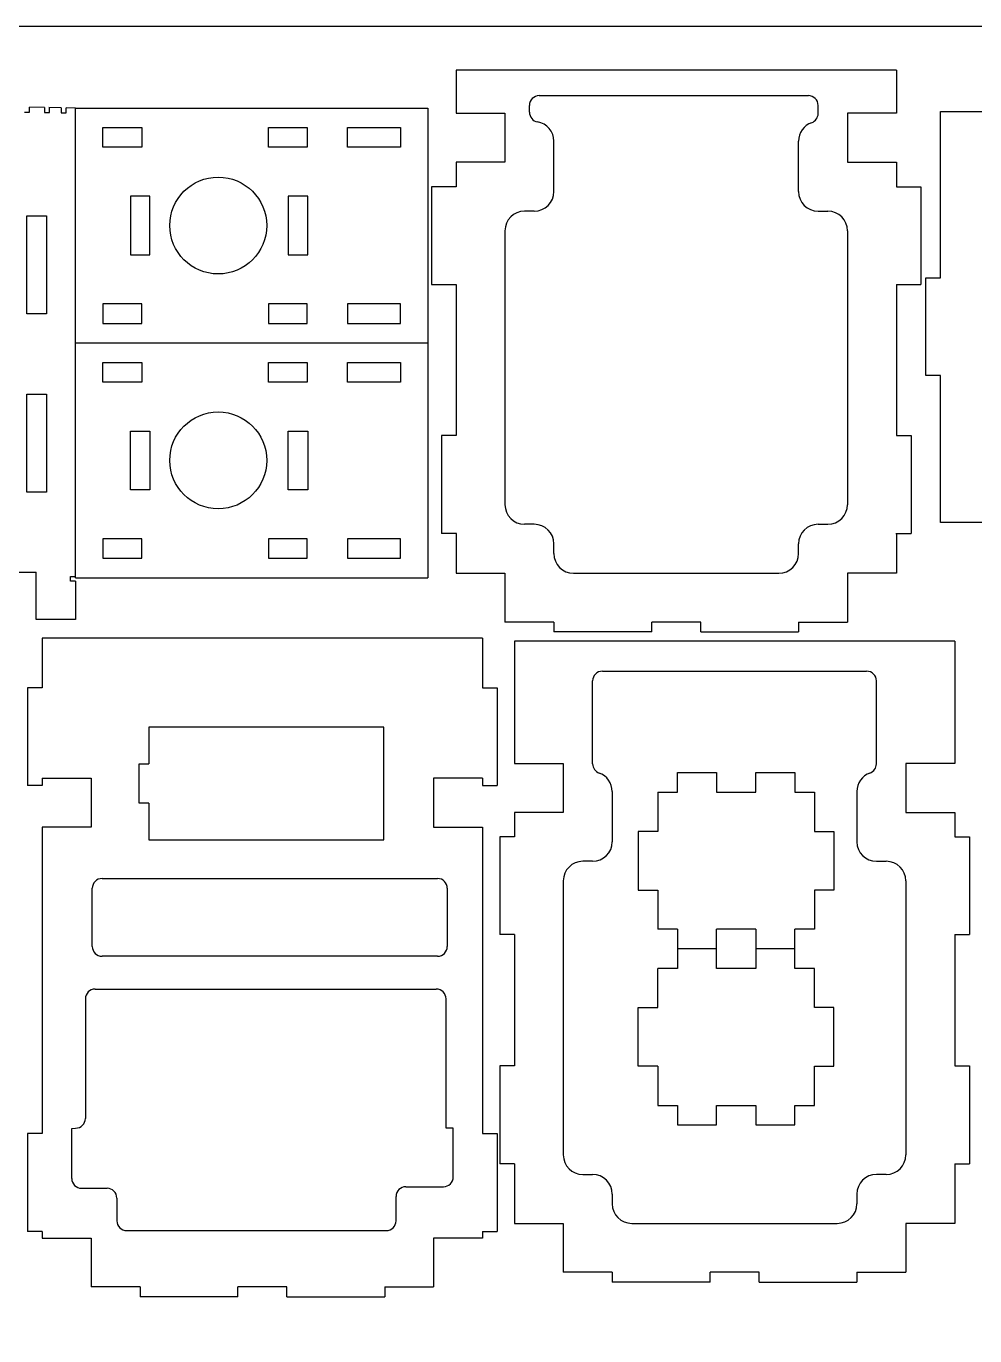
# Model space of a CAD drawing. Header units: millimetres. Extents: x 100 to 1723, y 75 to 1130.
# Drawn here: x 1261.6 to 1358.5, y 482.1 to 616 of the extents above; entities that cross this region are included whole.
import ezdxf

# ---------------------------------------------------------------- set-up
doc = ezdxf.new("R2010")
doc.units = ezdxf.units.MM
doc.layers.add('2mm层板', color=1, linetype='Continuous')

msp = doc.modelspace()

# ---------------------------------------------------------------- linework, layer by layer
msp.add_lwpolyline([(1152.24, 615.96), (1458.18, 615.96), (1458.18, 340.94), (1152.24, 340.94)], close=True)
at = {"layer": '2mm层板'}
for p, q in [((1305.52, 611.45), (1305.52, 607.06)), ((1350.52, 611.45), (1305.52, 611.45)), ((1350.52, 611.45), (1350.52, 607.06)), ((1261.93, 607.17), (1261.93, 607.67)), ((1263.48, 607.65), (1263.48, 607.15)), ((1263.98, 607.15), (1263.98, 607.65)), ((1265.18, 607.62), (1265.18, 607.12)), ((1265.68, 607.12), (1265.68, 607.61)), ((1266.63, 607.59), (1302.63, 607.59)), ((1266.63, 559.59), (1266.63, 607.59)), ((1302.63, 607.59), (1302.63, 559.59)), ((1313.02, 607.17), (1313.02, 607.86)), ((1314.02, 608.86), (1341.52, 608.86)), ((1342.52, 607.04), (1342.52, 607.86)), ((1261.43, 607.17), (1261.93, 607.17)), ((1263.48, 607.15), (1263.98, 607.15)), ((1265.18, 607.12), (1265.68, 607.12)), ((1305.52, 607.06), (1310.52, 607.06)), ((1310.52, 607.06), (1310.52, 602.06)), ((1350.52, 607.06), (1345.52, 607.06)), ((1345.52, 607.06), (1345.52, 602.06)), ((1269.41, 603.59), (1269.41, 605.59)), ((1269.41, 605.59), (1273.41, 605.59)), ((1273.41, 605.59), (1273.41, 603.59)), ((1286.37, 603.59), (1286.37, 605.59)), ((1286.37, 605.59), (1290.32, 605.59)), ((1290.32, 605.59), (1290.32, 603.59)), ((1294.44, 603.59), (1294.44, 605.59)), ((1294.44, 605.59), (1299.85, 605.59)), ((1299.85, 605.59), (1299.85, 603.59)), ((1273.41, 603.59), (1269.41, 603.59)), ((1290.32, 603.59), (1286.37, 603.59)), ((1299.85, 603.59), (1294.44, 603.59)), ((1315.52, 599.06), (1315.52, 604.21)), ((1340.52, 599.06), (1340.52, 604.21)), ((1305.52, 602.06), (1305.52, 599.56)), ((1310.52, 602.06), (1305.52, 602.06)), ((1345.52, 602.06), (1350.52, 602.06)), ((1350.52, 602.06), (1350.52, 599.56)), ((1303.02, 599.56), (1303.02, 589.56)), ((1305.52, 599.56), (1303.02, 599.56)), ((1350.52, 599.56), (1353.02, 599.56)), ((1353.02, 599.56), (1353.02, 589.56)), ((1272.24, 598.59), (1272.24, 592.59)), ((1274.24, 598.59), (1272.24, 598.59)), ((1274.24, 592.59), (1274.24, 598.59)), ((1288.37, 598.59), (1288.37, 592.59)), ((1290.37, 598.59), (1288.37, 598.59)), ((1290.37, 592.59), (1290.37, 598.59)), ((1313.52, 597.06), (1312.52, 597.06)), ((1342.52, 597.06), (1343.52, 597.06)), ((1310.52, 595.06), (1310.52, 567.06)), ((1345.52, 595.06), (1345.52, 567.06)), ((1272.24, 592.59), (1274.24, 592.59)), ((1288.37, 592.59), (1290.37, 592.59)), ((1303.02, 589.56), (1305.52, 589.56)), ((1305.52, 589.56), (1305.52, 574.12)), ((1350.52, 589.56), (1350.52, 574.12)), ((1350.52, 589.56), (1353.02, 589.56)), ((1269.41, 587.59), (1269.41, 585.59)), ((1273.41, 587.59), (1269.41, 587.59)), ((1273.41, 585.59), (1273.41, 587.59)), ((1286.37, 587.59), (1286.37, 585.59)), ((1290.32, 587.59), (1286.37, 587.59)), ((1290.32, 585.59), (1290.32, 587.59)), ((1294.44, 587.59), (1294.44, 585.59)), ((1299.85, 587.59), (1294.44, 587.59)), ((1299.85, 585.59), (1299.85, 587.59)), ((1269.41, 585.59), (1273.41, 585.59)), ((1286.37, 585.59), (1290.32, 585.59)), ((1294.44, 585.59), (1299.85, 585.59)), ((1266.63, 583.59), (1302.63, 583.59)), ((1269.41, 579.59), (1269.41, 581.59)), ((1269.41, 581.59), (1273.41, 581.59)), ((1273.41, 581.59), (1273.41, 579.59)), ((1286.37, 579.59), (1286.37, 581.59)), ((1286.37, 581.59), (1290.32, 581.59)), ((1290.32, 581.59), (1290.32, 579.59)), ((1294.44, 579.59), (1294.44, 581.59)), ((1294.44, 581.59), (1299.85, 581.59)), ((1299.85, 581.59), (1299.85, 579.59)), ((1273.41, 579.59), (1269.41, 579.59)), ((1290.32, 579.59), (1286.37, 579.59)), ((1299.85, 579.59), (1294.44, 579.59)), ((1272.24, 568.59), (1272.24, 574.59)), ((1272.24, 574.59), (1274.24, 574.59)), ((1274.24, 574.59), (1274.24, 568.59)), ((1288.37, 568.59), (1288.37, 574.59)), ((1288.37, 574.59), (1290.37, 574.59)), ((1290.37, 574.59), (1290.37, 568.59)), ((1305.52, 574.12), (1304.02, 574.12)), ((1304.02, 574.12), (1304.02, 564.12)), ((1350.52, 574.12), (1352.02, 574.12)), ((1352.02, 574.12), (1352.02, 564.12)), ((1274.24, 568.59), (1272.24, 568.59)), ((1290.37, 568.59), (1288.37, 568.59)), ((1313.52, 565.06), (1312.52, 565.06)), ((1342.52, 565.06), (1343.52, 565.06)), ((1269.41, 563.59), (1269.41, 561.59)), ((1273.41, 563.59), (1269.41, 563.59)), ((1273.41, 561.59), (1273.41, 563.59)), ((1286.37, 563.59), (1286.37, 561.59)), ((1290.32, 563.59), (1286.37, 563.59)), ((1290.32, 561.59), (1290.32, 563.59)), ((1294.44, 563.59), (1294.44, 561.59)), ((1299.85, 563.59), (1294.44, 563.59)), ((1299.85, 561.59), (1299.85, 563.59)), ((1305.58, 564.12), (1304.02, 564.12)), ((1305.52, 564.12), (1305.52, 560.06)), ((1350.45, 564.12), (1352.02, 564.12)), ((1350.52, 564.12), (1350.52, 560.06)), ((1315.52, 562.06), (1315.52, 563.06)), ((1340.52, 562.06), (1340.52, 563.06)), ((1266.63, 559.74), (1266.63, 561.78)), ((1269.41, 561.59), (1273.41, 561.59)), ((1286.37, 561.59), (1290.32, 561.59)), ((1294.44, 561.59), (1299.85, 561.59)), ((1249.66, 560.18), (1262.63, 560.18)), ((1262.63, 559.18), (1262.63, 560.18)), ((1266.13, 559.24), (1266.13, 559.74)), ((1266.13, 559.74), (1266.63, 559.74)), ((1266.63, 559.59), (1302.63, 559.59)), ((1305.52, 560.06), (1310.52, 560.06)), ((1310.52, 560.06), (1310.52, 555.06)), ((1317.52, 560.06), (1338.52, 560.06)), ((1350.52, 560.06), (1345.52, 560.06)), ((1345.52, 560.06), (1345.52, 555.06)), ((1262.63, 555.32), (1262.63, 559.18)), ((1266.63, 559.24), (1266.13, 559.24)), ((1266.63, 559.24), (1266.63, 557.74)), ((1266.63, 557.74), (1266.63, 555.32)), ((1266.63, 555.32), (1262.63, 555.32)), ((1315.52, 555.06), (1310.52, 555.06)), ((1315.52, 555.06), (1315.52, 554.06)), ((1325.52, 554.06), (1315.52, 554.06)), ((1330.52, 555.06), (1325.52, 555.06)), ((1325.52, 554.06), (1325.52, 555.06)), ((1330.52, 554.06), (1330.52, 555.06)), ((1330.52, 554.06), (1340.52, 554.06)), ((1340.52, 555.06), (1345.52, 555.06)), ((1340.52, 555.06), (1340.52, 554.06)), ((1263.23, 553.42), (1263.23, 548.35)), ((1308.23, 553.42), (1263.23, 553.42)), ((1308.23, 553.42), (1308.23, 548.35)), ((1311.48, 553.1), (1311.48, 540.62)), ((1356.48, 553.1), (1311.48, 553.1)), ((1356.48, 553.1), (1356.48, 540.62)), ((1320.48, 550.05), (1347.48, 550.05)), ((1319.48, 540.58), (1319.48, 549.05)), ((1348.48, 540.58), (1348.48, 549.05)), ((1263.23, 548.35), (1261.73, 548.35)), ((1261.73, 548.35), (1261.73, 538.35)), ((1308.23, 548.35), (1309.73, 548.35)), ((1309.73, 548.35), (1309.73, 538.35)), ((1298.13, 544.32), (1274.13, 544.32)), ((1274.13, 544.32), (1274.13, 540.57)), ((1298.13, 532.82), (1298.13, 544.32)), ((1273.13, 536.57), (1273.13, 540.57)), ((1273.13, 540.57), (1274.13, 540.57)), ((1311.48, 540.62), (1316.48, 540.62)), ((1316.48, 540.62), (1316.48, 535.62)), ((1356.48, 540.62), (1351.48, 540.62)), ((1351.48, 540.62), (1351.48, 535.62)), ((1263.23, 538.35), (1261.73, 538.35)), ((1263.23, 539.12), (1263.23, 538.35)), ((1263.23, 539.12), (1268.23, 539.12)), ((1268.23, 539.12), (1268.23, 534.12)), ((1308.23, 539.12), (1303.23, 539.12)), ((1303.23, 539.12), (1303.23, 534.12)), ((1308.23, 539.12), (1308.23, 538.35)), ((1308.23, 538.35), (1309.73, 538.35)), ((1321.48, 537.75), (1321.48, 532.62)), ((1326.14, 537.68), (1326.14, 533.68)), ((1342.14, 537.68), (1342.14, 533.68)), ((1346.48, 537.75), (1346.48, 532.62)), ((1274.13, 536.57), (1273.13, 536.57)), ((1274.13, 536.57), (1274.13, 532.82)), ((1311.48, 535.62), (1311.48, 533.13)), ((1316.48, 535.62), (1311.48, 535.62)), ((1351.48, 535.62), (1356.48, 535.62)), ((1356.48, 535.62), (1356.48, 533.13)), ((1263.23, 534.12), (1263.23, 502.8)), ((1268.23, 534.12), (1263.23, 534.12)), ((1303.23, 534.12), (1308.23, 534.12)), ((1308.23, 534.12), (1308.23, 502.8)), ((1274.13, 532.82), (1298.13, 532.82)), ((1311.48, 533.13), (1309.98, 533.13)), ((1309.98, 533.13), (1309.98, 523.13)), ((1326.14, 533.68), (1324.14, 533.68)), ((1324.14, 533.68), (1324.14, 527.68)), ((1342.14, 533.68), (1344.14, 533.68)), ((1344.14, 533.68), (1344.14, 527.68)), ((1356.48, 533.13), (1357.98, 533.13)), ((1357.98, 533.13), (1357.98, 523.13)), ((1319.48, 530.62), (1318.48, 530.62)), ((1348.48, 530.62), (1349.48, 530.62)), ((1269.35, 528.86), (1303.63, 528.86)), ((1316.48, 528.62), (1316.48, 500.62)), ((1351.48, 528.62), (1351.48, 500.62)), ((1268.35, 521.92), (1268.35, 527.86)), ((1304.63, 527.86), (1304.63, 521.92)), ((1324.14, 527.68), (1326.14, 527.68)), ((1326.14, 527.68), (1326.14, 523.68)), ((1342.14, 527.68), (1342.14, 523.68)), ((1344.14, 527.68), (1342.14, 527.68)), ((1311.48, 523.13), (1309.98, 523.13)), ((1311.48, 523.13), (1311.48, 509.71)), ((1356.48, 523.13), (1356.48, 509.71)), ((1356.48, 523.13), (1357.98, 523.13)), ((1303.63, 520.92), (1269.35, 520.92)), ((1326.14, 515.68), (1326.14, 519.68)), ((1342.14, 515.68), (1342.14, 519.68)), ((1268.64, 517.56), (1303.5, 517.56)), ((1267.64, 516.56), (1267.64, 504.35)), ((1304.5, 503.34), (1304.5, 516.56)), ((1324.14, 509.68), (1324.14, 515.68)), ((1324.14, 515.68), (1326.14, 515.68)), ((1344.14, 515.68), (1342.14, 515.68)), ((1344.14, 509.68), (1344.14, 515.68)), ((1311.48, 509.71), (1309.98, 509.71)), ((1309.98, 509.71), (1309.98, 499.71)), ((1326.14, 509.68), (1324.14, 509.68)), ((1342.14, 509.68), (1344.14, 509.68)), ((1356.48, 509.71), (1357.98, 509.71)), ((1357.98, 509.71), (1357.98, 499.71)), ((1266.25, 503.3), (1266.64, 503.35)), ((1266.25, 498.21), (1266.25, 503.3)), ((1305.24, 503.34), (1304.5, 503.34)), ((1305.24, 498.37), (1305.24, 503.34)), ((1263.23, 502.8), (1261.73, 502.8)), ((1261.73, 502.8), (1261.73, 492.8)), ((1308.23, 502.8), (1309.73, 502.8)), ((1309.73, 502.8), (1309.73, 492.8)), ((1311.48, 499.71), (1309.98, 499.71)), ((1311.48, 499.71), (1311.48, 493.62)), ((1356.48, 499.71), (1356.48, 493.62)), ((1356.48, 499.71), (1357.98, 499.71)), ((1318.48, 498.62), (1319.48, 498.62)), ((1349.48, 498.62), (1348.48, 498.62)), ((1267.25, 497.21), (1269.86, 497.21)), ((1300.39, 497.37), (1304.24, 497.37)), ((1321.48, 496.62), (1321.48, 495.62)), ((1346.48, 496.62), (1346.48, 495.62)), ((1270.86, 496.21), (1270.86, 493.88)), ((1299.39, 493.88), (1299.39, 496.37)), ((1263.23, 492.8), (1261.73, 492.8)), ((1263.23, 492.8), (1263.23, 492.12)), ((1271.86, 492.88), (1298.39, 492.88)), ((1308.23, 492.8), (1308.23, 492.12)), ((1308.23, 492.8), (1309.73, 492.8)), ((1311.48, 493.62), (1316.48, 493.62)), ((1316.48, 493.62), (1316.48, 488.62)), ((1323.48, 493.62), (1344.48, 493.62)), ((1356.48, 493.62), (1351.48, 493.62)), ((1351.48, 493.62), (1351.48, 488.62)), ((1263.23, 492.12), (1268.23, 492.12)), ((1268.23, 492.12), (1268.23, 487.12)), ((1308.23, 492.12), (1303.23, 492.12)), ((1303.23, 492.12), (1303.23, 487.12)), ((1321.48, 488.62), (1316.48, 488.62)), ((1321.48, 488.62), (1321.48, 487.62)), ((1336.48, 488.62), (1331.48, 488.62)), ((1331.48, 487.62), (1331.48, 488.62)), ((1336.48, 487.62), (1336.48, 488.62)), ((1346.48, 488.62), (1351.48, 488.62)), ((1346.48, 488.62), (1346.48, 487.62)), ((1331.48, 487.62), (1321.48, 487.62)), ((1336.48, 487.62), (1346.48, 487.62)), ((1273.23, 487.12), (1268.23, 487.12)), ((1273.23, 487.12), (1273.23, 486.12)), ((1283.23, 486.12), (1273.23, 486.12)), ((1288.23, 487.12), (1283.23, 487.12)), ((1283.23, 486.12), (1283.23, 487.12)), ((1288.23, 486.12), (1288.23, 487.12)), ((1288.23, 486.12), (1298.23, 486.12)), ((1298.23, 487.12), (1303.23, 487.12)), ((1298.23, 487.12), (1298.23, 486.12))]:
    msp.add_line(p, q, dxfattribs=at)
for points in [[(1263.48, 607.65), (1261.93, 607.67)], [(1265.18, 607.62), (1263.91, 607.65)], [(1266.63, 607.59), (1265.68, 607.61)], [(1360.04, 565.25), (1355.04, 565.25), (1355.04, 580.25), (1353.54, 580.25), (1353.54, 590.25), (1355.04, 590.25), (1355.04, 607.25), (1360.04, 607.25)], [(1326.14, 537.68), (1328.14, 537.68), (1328.14, 539.68), (1332.14, 539.68), (1332.14, 537.68), (1336.14, 537.68), (1336.14, 539.68), (1340.14, 539.68), (1340.14, 537.68), (1342.14, 537.68)], [(1328.14, 523.68), (1326.14, 523.68)], [(1328.14, 523.68), (1328.14, 519.68), (1326.14, 519.68)], [(1336.14, 523.68), (1336.14, 519.68), (1332.14, 519.68), (1332.14, 523.68)], [(1336.14, 523.68), (1332.14, 523.68)], [(1342.14, 519.68), (1340.14, 519.68), (1340.14, 523.68)], [(1342.14, 523.68), (1340.14, 523.68)], [(1332.14, 521.68), (1328.14, 521.68)], [(1340.14, 521.68), (1336.14, 521.68)], [(1326.14, 509.68), (1326.14, 505.68), (1328.14, 505.68), (1328.14, 503.68), (1332.14, 503.68), (1332.14, 505.68), (1336.14, 505.68), (1336.14, 503.68), (1340.14, 503.68), (1340.14, 505.68), (1342.14, 505.68), (1342.14, 509.68)]]:
    msp.add_lwpolyline(points, dxfattribs=at)
for points in [[(1263.66, 586.58), (1261.66, 586.58), (1261.66, 596.58), (1263.66, 596.58)], [(1263.66, 568.34), (1261.66, 568.34), (1261.66, 578.34), (1263.66, 578.34)]]:
    msp.add_lwpolyline(points, close=True, dxfattribs=at)
for centre in [(1281.22, 595.59), (1281.22, 571.59)]:
    msp.add_circle(centre, 4.95, dxfattribs=at)
for centre, radius, start, end in [((1314.02, 607.86), 1, 90, 180), ((1341.52, 607.86), 1, 0, 90), ((1314.02, 607.17), 1, 180, 260.4059), ((1341.52, 607.04), 1, 289.4712, 0), ((1313.52, 604.21), 2, 0, 80.4059), ((1342.52, 604.21), 2, 109.4712, 180), ((1313.52, 599.06), 2, 270, 0), ((1342.52, 599.06), 2, 180, 270), ((1312.52, 595.06), 2, 90, 180), ((1343.52, 595.06), 2, 0, 90), ((1312.52, 567.06), 2, 180, 270), ((1343.52, 567.06), 2, 270, 0), ((1313.52, 563.06), 2, 0, 90), ((1342.52, 563.06), 2, 90, 180), ((1317.52, 562.06), 2, 180, 270), ((1338.52, 562.06), 2, 270, 0), ((1320.48, 549.05), 1, 90, 180), ((1347.48, 549.05), 1, 0, 90), ((1320.48, 540.58), 1, 180, 250.5288), ((1319.48, 537.75), 2, 0, 70.5288), ((1348.48, 537.75), 2, 109.4712, 180), ((1347.48, 540.58), 1, 289.4712, 0), ((1319.48, 532.62), 2, 270, 0), ((1348.48, 532.62), 2, 180, 270), ((1318.48, 528.62), 2, 90, 180), ((1349.48, 528.62), 2, 0, 90), ((1269.35, 527.86), 1, 90, 180), ((1303.63, 527.86), 1, 0, 90), ((1269.35, 521.92), 1, 180, 270), ((1303.63, 521.92), 1, 270, 0), ((1268.64, 516.56), 1, 90, 180), ((1303.5, 516.56), 1, 0, 90), ((1266.64, 504.35), 1, 270, 0), ((1318.48, 500.62), 2, 180, 270), ((1349.48, 500.62), 2, 270, 0), ((1267.25, 498.21), 1, 180, 270), ((1304.24, 498.37), 1, 270, 0), ((1319.48, 496.62), 2, 0, 90), ((1348.48, 496.62), 2, 90, 180), ((1269.86, 496.21), 1, 0, 90), ((1300.39, 496.37), 1, 90, 180), ((1323.48, 495.62), 2, 180, 270), ((1344.48, 495.62), 2, 270, 0), ((1271.86, 493.88), 1, 180, 270), ((1298.39, 493.88), 1, 270, 0)]:
    msp.add_arc(centre, radius, start, end, dxfattribs=at)

doc.saveas('drawing.dxf')
